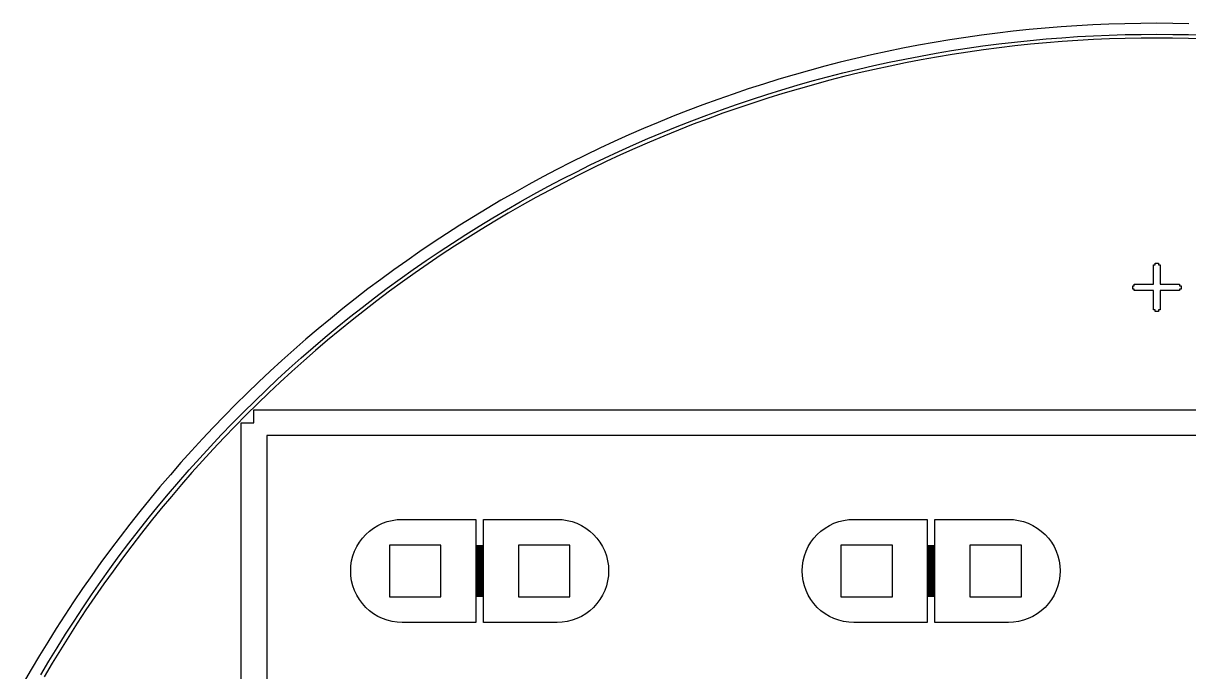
# Model space of a CAD drawing. Extents: x -16 to 83, y -18 to 83.
# Drawn here: x -11.69 to 33.48, y 57.59 to 82.75 of the extents above; entities that cross this region are included whole.
import ezdxf

# ---------------------------------------------------------------- set-up
doc = ezdxf.new("R2010")
doc.units = 0

msp = doc.modelspace()

# ---------------------------------------------------------------- linework, layer by layer
for p, q in [((29.7721, 82.6892), (29.1533, 82.655)), ((30.3912, 82.7158), (29.7721, 82.6892)), ((31.0107, 82.7348), (30.3912, 82.7158)), ((31.6303, 82.7462), (31.0107, 82.7348)), ((32.25, 82.75), (31.6303, 82.7462)), ((32.8697, 82.7462), (32.25, 82.75)), ((33.4893, 82.7348), (32.8697, 82.7462)), ((25.4537, 82.2906), (24.8401, 82.2034)), ((26.0683, 82.3702), (25.4537, 82.2906)), ((26.6838, 82.4423), (26.0683, 82.3702)), ((27.3001, 82.5068), (26.6838, 82.4423)), ((27.9172, 82.5638), (27.3001, 82.5068)), ((28.535, 82.6132), (27.9172, 82.5638)), ((29.1533, 82.655), (28.535, 82.6132)), ((28.5663, 82.1893), (29.1794, 82.2308)), ((29.1794, 82.2308), (29.7929, 82.2647)), ((29.7929, 82.2647), (30.4069, 82.2911)), ((30.4069, 82.2911), (31.0211, 82.3099)), ((31.0211, 82.3099), (31.6355, 82.3212)), ((31.6355, 82.3212), (32.25, 82.325)), ((32.25, 82.325), (32.8645, 82.3212)), ((32.8645, 82.3212), (33.4789, 82.3099)), ((33.4789, 82.3099), (34.0931, 82.2911)), ((22.3979, 81.7796), (21.7909, 81.655)), ((23.0065, 81.8968), (22.3979, 81.7796)), ((23.6164, 82.0065), (23.0065, 81.8968)), ((24.2277, 82.1087), (23.6164, 82.0065)), ((24.8401, 82.2034), (24.2277, 82.1087)), ((24.2952, 81.6891), (24.9025, 81.783)), ((24.9025, 81.783), (25.5109, 81.8694)), ((25.5109, 81.8694), (26.1203, 81.9484)), ((26.1387, 81.7995), (25.5311, 81.7208)), ((26.1203, 81.9484), (26.7306, 82.0199)), ((26.7472, 81.8708), (26.1387, 81.7995)), ((26.7306, 82.0199), (27.3418, 82.0839)), ((27.3565, 81.9346), (26.7472, 81.8708)), ((27.3418, 82.0839), (27.9537, 82.1404)), ((27.9666, 81.9909), (27.3565, 81.9346)), ((27.9537, 82.1404), (28.5663, 82.1893)), ((28.5773, 82.0397), (27.9666, 81.9909)), ((29.1886, 82.081), (28.5773, 82.0397)), ((29.8003, 82.1149), (29.1886, 82.081)), ((30.4124, 82.1412), (29.8003, 82.1149)), ((31.0248, 82.16), (30.4124, 82.1412)), ((31.6373, 82.1712), (31.0248, 82.16)), ((32.25, 82.175), (31.6373, 82.1712)), ((32.8627, 82.1712), (32.25, 82.175)), ((33.4752, 82.16), (32.8627, 82.1712)), ((34.0876, 82.1412), (33.4752, 82.16)), ((20.5816, 81.3835), (19.9795, 81.2366)), ((21.1854, 81.5229), (20.5816, 81.3835)), ((21.7909, 81.655), (21.1854, 81.5229)), ((21.8789, 81.2392), (22.4809, 81.3628)), ((22.4809, 81.3628), (23.0843, 81.479)), ((23.1117, 81.3315), (22.5101, 81.2157)), ((23.0843, 81.479), (23.6891, 81.5878)), ((23.7147, 81.44), (23.1117, 81.3315)), ((23.6891, 81.5878), (24.2952, 81.6891)), ((24.319, 81.541), (23.7147, 81.44)), ((24.9245, 81.6346), (24.319, 81.541)), ((25.5311, 81.7208), (24.9245, 81.6346)), ((18.781, 80.9207), (18.1848, 80.7517)), ((19.3793, 81.0823), (18.781, 80.9207)), ((19.9795, 81.2366), (19.3793, 81.0823)), ((20.0828, 80.8243), (20.6798, 80.97)), ((20.6798, 80.97), (21.2785, 81.1083)), ((21.3114, 80.9619), (20.7144, 80.824)), ((21.2785, 81.1083), (21.8789, 81.2392)), ((21.91, 81.0925), (21.3114, 80.9619)), ((22.5101, 81.2157), (21.91, 81.0925)), ((17.5906, 80.5755), (16.9987, 80.392)), ((18.1848, 80.7517), (17.5906, 80.5755)), ((18.3031, 80.3436), (18.8944, 80.5111)), ((18.8944, 80.5111), (19.4876, 80.6713)), ((19.5258, 80.5263), (18.9344, 80.3665)), ((19.4876, 80.6713), (20.0828, 80.8243)), ((20.1192, 80.6788), (19.5258, 80.5263)), ((20.7144, 80.824), (20.1192, 80.6788)), ((15.8218, 80.0032), (15.2371, 79.798)), ((16.4091, 80.2012), (15.8218, 80.0032)), ((16.9987, 80.392), (16.4091, 80.2012)), ((16.5424, 79.7976), (17.1271, 79.9868)), ((17.1271, 79.9868), (17.714, 80.1688)), ((17.7575, 80.0252), (17.1724, 79.8438)), ((17.714, 80.1688), (18.3031, 80.3436)), ((18.3449, 80.1995), (17.7575, 80.0252)), ((18.9344, 80.3665), (18.3449, 80.1995)), ((14.6549, 79.5856), (14.0753, 79.3661)), ((15.2371, 79.798), (14.6549, 79.5856)), ((15.3802, 79.3978), (15.9601, 79.6013)), ((15.9601, 79.6013), (16.5424, 79.7976)), ((16.5894, 79.6552), (16.0089, 79.4594)), ((17.1724, 79.8438), (16.5894, 79.6552)), ((13.4985, 79.1396), (12.9245, 78.9059)), ((14.0753, 79.3661), (13.4985, 79.1396)), ((14.2283, 78.9696), (14.8029, 79.1872)), ((14.8029, 79.1872), (15.3802, 79.3978)), ((15.4308, 79.2566), (14.8552, 79.0466)), ((16.0089, 79.4594), (15.4308, 79.2566)), ((12.3534, 78.6652), (11.7853, 78.4176)), ((12.9245, 78.9059), (12.3534, 78.6652)), ((13.0871, 78.5133), (13.6563, 78.7449)), ((13.712, 78.6057), (13.1445, 78.3747)), ((13.6563, 78.7449), (14.2283, 78.9696)), ((14.2822, 78.8297), (13.712, 78.6057)), ((14.8552, 79.0466), (14.2822, 78.8297)), ((11.2203, 78.163), (10.6585, 77.9015)), ((11.7853, 78.4176), (11.2203, 78.163)), ((11.9576, 78.0291), (12.5209, 78.2746)), ((12.5209, 78.2746), (13.0871, 78.5133)), ((13.1445, 78.3747), (12.58, 78.1367)), ((10.6585, 77.9015), (10.0999, 77.6331)), ((10.8402, 77.5173), (11.3973, 77.7766)), ((11.3973, 77.7766), (11.9576, 78.0291)), ((12.0183, 77.8919), (11.4598, 77.6402)), ((12.58, 78.1367), (12.0183, 77.8919)), ((9.54463, 77.3578), (8.9928, 77.0758)), ((10.0999, 77.6331), (9.54463, 77.3578)), ((9.73572, 76.9782), (10.2863, 77.2511)), ((10.2863, 77.2511), (10.8402, 77.5173)), ((10.9043, 77.3817), (10.3521, 77.1163)), ((11.4598, 77.6402), (10.9043, 77.3817)), ((8.9928, 77.0758), (8.44447, 76.787)), ((9.18854, 76.6985), (9.73572, 76.9782)), ((9.80316, 76.8442), (9.25761, 76.5654)), ((10.3521, 77.1163), (9.80316, 76.8442)), ((7.89972, 76.4915), (7.35864, 76.1894)), ((8.44447, 76.787), (7.89972, 76.4915)), ((8.10466, 76.1192), (8.64482, 76.4122)), ((8.64482, 76.4122), (9.18854, 76.6985)), ((9.25761, 76.5654), (8.71553, 76.2799)), ((7.35864, 76.1894), (6.82132, 75.8806)), ((7.56813, 75.8196), (8.10466, 76.1192)), ((8.17699, 75.9878), (7.64206, 75.6891)), ((8.71553, 76.2799), (8.17699, 75.9878)), ((6.28781, 75.5653), (5.75822, 75.2434)), ((6.82132, 75.8806), (6.28781, 75.5653)), ((6.50632, 75.2008), (7.03532, 75.5134)), ((7.03532, 75.5134), (7.56813, 75.8196)), ((7.64206, 75.6891), (7.11086, 75.3838)), ((5.75822, 75.2434), (5.23262, 74.9151)), ((5.98119, 74.8816), (6.50632, 75.2008)), ((6.58342, 75.0721), (6.05986, 74.7539)), ((7.11086, 75.3838), (6.58342, 75.0721)), ((4.71109, 74.5803), (4.19371, 74.2392)), ((5.23262, 74.9151), (4.71109, 74.5803)), ((4.94286, 74.2241), (5.46001, 74.556)), ((5.46001, 74.556), (5.98119, 74.8816)), ((6.05986, 74.7539), (5.54025, 74.4293)), ((4.19371, 74.2392), (3.68056, 73.8918)), ((4.42982, 73.8858), (4.94286, 74.2241)), ((5.02466, 74.0984), (4.51317, 73.7611)), ((5.54025, 74.4293), (5.02466, 74.0984)), ((3.68056, 73.8918), (3.17169, 73.538)), ((3.92099, 73.5413), (4.42982, 73.8858)), ((4.51317, 73.7611), (4.00584, 73.4176)), ((3.17169, 73.538), (2.66722, 73.1781)), ((2.91618, 72.8336), (3.41641, 73.1906)), ((3.41641, 73.1906), (3.92099, 73.5413)), ((4.00584, 73.4176), (3.50278, 73.0679)), ((32.125, 72.625), (32.125, 73.375)), ((32.125, 73.375), (32.1875, 73.375)), ((32.1875, 73.375), (32.1875, 73.4375)), ((32.1875, 73.4375), (32.3125, 73.4375)), ((32.3125, 73.4375), (32.3125, 73.375)), ((32.3125, 73.375), (32.375, 73.375)), ((32.375, 73.375), (32.375, 72.625)), ((2.16719, 72.812), (1.67169, 72.4398)), ((2.66722, 73.1781), (2.16719, 72.812)), ((2.42036, 72.4706), (2.91618, 72.8336)), ((3.50278, 73.0679), (3.00404, 72.7121)), ((1.67169, 72.4398), (1.18082, 72.0615)), ((1.92905, 72.1015), (2.42036, 72.4706)), ((2.50972, 72.3501), (2.01987, 71.9821)), ((3.00404, 72.7121), (2.50972, 72.3501)), ((31.3125, 72.4375), (31.3125, 72.5625)), ((31.3125, 72.5625), (31.375, 72.5625)), ((31.375, 72.4375), (31.3125, 72.4375)), ((31.375, 72.5625), (31.375, 72.625)), ((31.375, 72.625), (32.125, 72.625)), ((31.375, 72.375), (31.375, 72.4375)), ((32.125, 72.375), (31.375, 72.375)), ((32.125, 71.625), (32.125, 72.375)), ((32.375, 72.625), (33.125, 72.625)), ((33.125, 72.375), (32.375, 72.375)), ((32.375, 72.375), (32.375, 71.625)), ((33.125, 72.625), (33.125, 72.5625)), ((33.125, 72.5625), (33.1875, 72.5625)), ((33.1875, 72.4375), (33.125, 72.4375)), ((33.125, 72.4375), (33.125, 72.375)), ((33.1875, 72.5625), (33.1875, 72.4375)), ((1.18082, 72.0615), (0.69459, 71.6772)), ((1.44229, 71.7264), (1.92905, 72.1015)), ((2.01987, 71.9821), (1.53458, 71.6082)), ((0.69459, 71.6772), (0.21315, 71.287)), ((0.96018, 71.3454), (1.44229, 71.7264)), ((1.53458, 71.6082), (1.05389, 71.2283)), ((32.1875, 71.625), (32.125, 71.625)), ((32.1875, 71.5625), (32.1875, 71.625)), ((32.3125, 71.5625), (32.1875, 71.5625)), ((32.375, 71.625), (32.3125, 71.625)), ((32.3125, 71.625), (32.3125, 71.5625)), ((0.21315, 71.287), (-0.26349, 70.8909)), ((0.01015, 70.5658), (0.48276, 70.9585)), ((0.48276, 70.9585), (0.96018, 71.3454)), ((1.05389, 71.2283), (0.57793, 70.8425)), ((-0.73523, 70.489), (-1.202, 70.0814)), ((-0.26349, 70.8909), (-0.73523, 70.489)), ((-0.45763, 70.1672), (0.01015, 70.5658)), ((0.57793, 70.8425), (0.10672, 70.451)), ((-1.202, 70.0814), (-1.66373, 69.668)), ((-0.92047, 69.763), (-0.45763, 70.1672)), ((-0.35965, 70.0536), (-0.82111, 69.6506)), ((0.10672, 70.451), (-0.35965, 70.0536)), ((-1.66373, 69.668), (-2.12035, 69.249)), ((-1.37831, 69.3531), (-0.92047, 69.763)), ((-0.82111, 69.6506), (-1.27757, 69.242)), ((-2.12035, 69.249), (-2.57179, 68.8245)), ((-1.83109, 68.9377), (-1.37831, 69.3531)), ((-1.27757, 69.242), (-1.729, 68.8278)), ((-2.57179, 68.8245), (-3.01799, 68.3944)), ((-2.27873, 68.5167), (-1.83109, 68.9377)), ((-1.729, 68.8278), (-2.17531, 68.408)), ((-3.01799, 68.3944), (-3.45889, 67.9589)), ((-2.72119, 68.0902), (-2.27873, 68.5167)), ((-2.17531, 68.408), (-2.61642, 67.9828)), ((-3.45889, 67.9589), (-3.89439, 67.518)), ((-3.15837, 67.6584), (-2.72119, 68.0902)), ((-2.61642, 67.9828), (-3.05231, 67.5523)), ((-3.89439, 67.518), (-4.32448, 67.0718)), ((-3.59021, 67.2212), (-3.15837, 67.6584)), ((-3.05231, 67.5523), (-3.48285, 67.1164)), ((-2.75, 67.25), (-2.75, 67.75)), ((-2.75, 67.75), (67.25, 67.75)), ((-4.32448, 67.0718), (-4.74904, 66.6203)), ((-4.01666, 66.7787), (-3.59021, 67.2212)), ((-3.48285, 67.1164), (-3.90804, 66.6753)), ((-3.25, -2.75), (-3.25, 67.25)), ((-3.25, 67.25), (-2.75, 67.25)), ((-4.74904, 66.6203), (-5.16803, 66.1637)), ((-4.43765, 66.3311), (-4.01666, 66.7787)), ((-3.90804, 66.6753), (-4.32776, 66.229)), ((66.75, 66.75), (-2.25, 66.75)), ((-2.25, 66.75), (-2.25, -2.25)), ((-5.16803, 66.1637), (-5.58138, 65.702)), ((-4.85312, 65.8783), (-4.43765, 66.3311)), ((-4.32776, 66.229), (-4.74197, 65.7776)), ((-5.58138, 65.702), (-5.98904, 65.2352)), ((-5.263, 65.4205), (-4.85312, 65.8783)), ((-4.74197, 65.7776), (-5.15063, 65.3211)), ((-5.98904, 65.2352), (-6.39095, 64.7635)), ((-5.66722, 64.9576), (-5.263, 65.4205)), ((-5.15063, 65.3211), (-5.55365, 64.8596)), ((-6.39095, 64.7635), (-6.78702, 64.2868)), ((-6.06575, 64.4899), (-5.66722, 64.9576)), ((-5.55365, 64.8596), (-5.95097, 64.3933)), ((-6.78702, 64.2868), (-7.17723, 63.8054)), ((-6.4585, 64.0172), (-6.06575, 64.4899)), ((-5.95097, 64.3933), (-6.34254, 63.9221)), ((-7.17723, 63.8054), (-7.56149, 63.3192)), ((-6.84541, 63.5398), (-6.4585, 64.0172)), ((-6.34254, 63.9221), (-6.7283, 63.4461)), ((-7.56149, 63.3192), (-7.93976, 62.8283)), ((-7.22644, 63.0577), (-6.84541, 63.5398)), ((-6.7283, 63.4461), (-7.10818, 62.9654)), ((1.88887, 63.1629), (2.05722, 63.2638)), ((2.05722, 63.2638), (2.23463, 63.3477)), ((2.23463, 63.3477), (2.41943, 63.4139)), ((2.41943, 63.4139), (2.60983, 63.4616)), ((2.60983, 63.4616), (2.80397, 63.4904)), ((2.80397, 63.4904), (3, 63.5)), ((3, 63.5), (5.85001, 63.5)), ((5.85001, 63.5), (5.85001, 62.485)), ((6.14999, 62.485), (6.14999, 63.5)), ((6.14999, 63.5), (9, 63.5)), ((9, 63.5), (9.19603, 63.4904)), ((9.19603, 63.4904), (9.39017, 63.4616)), ((9.39017, 63.4616), (9.58057, 63.4139)), ((9.58057, 63.4139), (9.76537, 63.3477)), ((9.76537, 63.3477), (9.94278, 63.2638)), ((9.94278, 63.2638), (10.1111, 63.1629)), ((19.3889, 63.1629), (19.5572, 63.2638)), ((19.5572, 63.2638), (19.7346, 63.3477)), ((19.7346, 63.3477), (19.9194, 63.4139)), ((19.9194, 63.4139), (20.1098, 63.4616)), ((20.1098, 63.4616), (20.304, 63.4904)), ((20.304, 63.4904), (20.5, 63.5)), ((20.5, 63.5), (23.35, 63.5)), ((23.35, 63.5), (23.35, 62.485)), ((23.65, 62.485), (23.65, 63.5)), ((23.65, 63.5), (26.5, 63.5)), ((26.5, 63.5), (26.696, 63.4904)), ((26.696, 63.4904), (26.8902, 63.4616)), ((26.8902, 63.4616), (27.0806, 63.4139)), ((27.0806, 63.4139), (27.2654, 63.3477)), ((27.2654, 63.3477), (27.4428, 63.2638)), ((27.4428, 63.2638), (27.6111, 63.1629)), ((-7.93976, 62.8283), (-8.31198, 62.3328)), ((-7.60153, 62.571), (-7.22644, 63.0577)), ((-7.10818, 62.9654), (-7.48215, 62.4801)), ((1.45398, 62.7688), (1.5858, 62.9142)), ((1.5858, 62.9142), (1.73122, 63.046)), ((1.73122, 63.046), (1.88887, 63.1629)), ((10.1111, 63.1629), (10.2688, 63.046)), ((10.2688, 63.046), (10.4142, 62.9142)), ((10.4142, 62.9142), (10.546, 62.7688)), ((18.954, 62.7688), (19.0858, 62.9142)), ((19.0858, 62.9142), (19.2312, 63.046)), ((19.2312, 63.046), (19.3889, 63.1629)), ((27.6111, 63.1629), (27.7688, 63.046)), ((27.7688, 63.046), (27.9142, 62.9142)), ((27.9142, 62.9142), (28.046, 62.7688)), ((-7.97061, 62.0796), (-7.60153, 62.571)), ((-7.48215, 62.4801), (-7.85013, 61.9903)), ((1.15225, 62.2654), (1.23616, 62.4428)), ((1.23616, 62.4428), (1.33707, 62.6111)), ((1.33707, 62.6111), (1.45398, 62.7688)), ((4.5, 62.5), (2.5, 62.5)), ((2.5, 62.5), (2.5, 60.5)), ((4.5, 60.5), (4.5, 62.5)), ((5.85001, 62.485), (6.14999, 62.485)), ((6.14999, 62.475), (5.85001, 62.475)), ((5.85001, 62.475), (5.85001, 62.445)), ((5.85001, 62.445), (6.14999, 62.445)), ((6.14999, 62.435), (5.85001, 62.435)), ((5.85001, 62.435), (5.85001, 62.405)), ((5.85001, 62.405), (6.14999, 62.405)), ((6.14999, 62.395), (5.85001, 62.395)), ((5.85001, 62.395), (5.85001, 62.365)), ((5.85001, 62.365), (6.14999, 62.365)), ((6.14999, 62.355), (5.85001, 62.355)), ((5.85001, 62.355), (5.85001, 62.325)), ((6.14999, 62.445), (6.14999, 62.475)), ((6.14999, 62.405), (6.14999, 62.435)), ((6.14999, 62.365), (6.14999, 62.395)), ((6.14999, 62.325), (6.14999, 62.355)), ((9.5, 62.5), (7.5, 62.5)), ((7.5, 62.5), (7.5, 60.5)), ((9.5, 60.5), (9.5, 62.5)), ((10.546, 62.7688), (10.6629, 62.6111)), ((10.6629, 62.6111), (10.7638, 62.4428)), ((10.7638, 62.4428), (10.8477, 62.2654)), ((18.6523, 62.2654), (18.7362, 62.4428)), ((18.7362, 62.4428), (18.8371, 62.6111)), ((18.8371, 62.6111), (18.954, 62.7688)), ((22, 62.5), (20, 62.5)), ((20, 62.5), (20, 60.5)), ((22, 60.5), (22, 62.5)), ((23.35, 62.485), (23.65, 62.485)), ((23.65, 62.475), (23.35, 62.475)), ((23.35, 62.475), (23.35, 62.445)), ((23.35, 62.445), (23.65, 62.445)), ((23.65, 62.435), (23.35, 62.435)), ((23.35, 62.435), (23.35, 62.405)), ((23.35, 62.405), (23.65, 62.405)), ((23.65, 62.395), (23.35, 62.395)), ((23.35, 62.395), (23.35, 62.365)), ((23.35, 62.365), (23.65, 62.365)), ((23.65, 62.355), (23.35, 62.355)), ((23.35, 62.355), (23.35, 62.325)), ((23.65, 62.445), (23.65, 62.475)), ((23.65, 62.405), (23.65, 62.435)), ((23.65, 62.365), (23.65, 62.395)), ((23.65, 62.325), (23.65, 62.355)), ((27, 62.5), (25, 62.5)), ((25, 62.5), (25, 60.5)), ((27, 60.5), (27, 62.5)), ((28.046, 62.7688), (28.1629, 62.6111)), ((28.1629, 62.6111), (28.2638, 62.4428)), ((28.2638, 62.4428), (28.3477, 62.2654)), ((-8.31198, 62.3328), (-8.67809, 61.8328)), ((-8.33363, 61.5838), (-7.97061, 62.0796)), ((-7.85013, 61.9903), (-8.21207, 61.496)), ((1.00964, 61.696), (1.03844, 61.8902)), ((1.03844, 61.8902), (1.08612, 62.0806)), ((1.08612, 62.0806), (1.15225, 62.2654)), ((5.85001, 62.325), (6.14999, 62.325)), ((6.14999, 62.315), (5.85001, 62.315)), ((5.85001, 62.315), (5.85001, 62.285)), ((5.85001, 62.285), (6.14999, 62.285)), ((6.14999, 62.275), (5.85001, 62.275)), ((5.85001, 62.275), (5.85001, 62.245)), ((5.85001, 62.245), (6.14999, 62.245)), ((6.14999, 62.235), (5.85001, 62.235)), ((5.85001, 62.235), (5.85001, 62.205)), ((5.85001, 62.205), (6.14999, 62.205)), ((6.14999, 62.195), (5.85001, 62.195)), ((5.85001, 62.195), (5.85001, 62.165)), ((5.85001, 62.165), (6.14999, 62.165)), ((6.14999, 62.155), (5.85001, 62.155)), ((5.85001, 62.155), (5.85001, 62.125)), ((5.85001, 62.125), (6.14999, 62.125)), ((6.14999, 62.115), (5.85001, 62.115)), ((5.85001, 62.115), (5.85001, 62.085)), ((5.85001, 62.085), (6.14999, 62.085)), ((6.14999, 62.075), (5.85001, 62.075)), ((5.85001, 62.075), (5.85001, 62.045)), ((5.85001, 62.045), (6.14999, 62.045)), ((6.14999, 62.035), (5.85001, 62.035)), ((5.85001, 62.035), (5.85001, 62.005)), ((5.85001, 62.005), (6.14999, 62.005)), ((6.14999, 61.995), (5.85001, 61.995)), ((5.85001, 61.995), (5.85001, 61.965)), ((5.85001, 61.965), (6.14999, 61.965)), ((6.14999, 61.955), (5.85001, 61.955)), ((5.85001, 61.955), (5.85001, 61.925)), ((5.85001, 61.925), (6.14999, 61.925)), ((6.14999, 61.915), (5.85001, 61.915)), ((5.85001, 61.915), (5.85001, 61.885)), ((6.14999, 62.285), (6.14999, 62.315)), ((6.14999, 62.245), (6.14999, 62.275)), ((6.14999, 62.205), (6.14999, 62.235)), ((6.14999, 62.165), (6.14999, 62.195)), ((6.14999, 62.125), (6.14999, 62.155)), ((6.14999, 62.085), (6.14999, 62.115)), ((6.14999, 62.045), (6.14999, 62.075)), ((6.14999, 62.005), (6.14999, 62.035)), ((6.14999, 61.965), (6.14999, 61.995)), ((6.14999, 61.925), (6.14999, 61.955)), ((6.14999, 61.885), (6.14999, 61.915)), ((10.8477, 62.2654), (10.9139, 62.0806)), ((10.9139, 62.0806), (10.9616, 61.8902)), ((10.9616, 61.8902), (10.9904, 61.696)), ((18.5096, 61.696), (18.5384, 61.8902)), ((18.5384, 61.8902), (18.5861, 62.0806)), ((18.5861, 62.0806), (18.6523, 62.2654)), ((23.35, 62.325), (23.65, 62.325)), ((23.65, 62.315), (23.35, 62.315)), ((23.35, 62.315), (23.35, 62.285)), ((23.35, 62.285), (23.65, 62.285)), ((23.65, 62.275), (23.35, 62.275)), ((23.35, 62.275), (23.35, 62.245)), ((23.35, 62.245), (23.65, 62.245)), ((23.65, 62.235), (23.35, 62.235)), ((23.35, 62.235), (23.35, 62.205)), ((23.35, 62.205), (23.65, 62.205)), ((23.65, 62.195), (23.35, 62.195)), ((23.35, 62.195), (23.35, 62.165)), ((23.35, 62.165), (23.65, 62.165)), ((23.65, 62.155), (23.35, 62.155)), ((23.35, 62.155), (23.35, 62.125)), ((23.35, 62.125), (23.65, 62.125)), ((23.65, 62.115), (23.35, 62.115)), ((23.35, 62.115), (23.35, 62.085)), ((23.35, 62.085), (23.65, 62.085)), ((23.65, 62.075), (23.35, 62.075)), ((23.35, 62.075), (23.35, 62.045)), ((23.35, 62.045), (23.65, 62.045)), ((23.65, 62.035), (23.35, 62.035)), ((23.35, 62.035), (23.35, 62.005)), ((23.35, 62.005), (23.65, 62.005)), ((23.65, 61.995), (23.35, 61.995)), ((23.35, 61.995), (23.35, 61.965)), ((23.35, 61.965), (23.65, 61.965)), ((23.65, 61.955), (23.35, 61.955)), ((23.35, 61.955), (23.35, 61.925)), ((23.35, 61.925), (23.65, 61.925)), ((23.65, 61.915), (23.35, 61.915)), ((23.35, 61.915), (23.35, 61.885)), ((23.65, 62.285), (23.65, 62.315)), ((23.65, 62.245), (23.65, 62.275)), ((23.65, 62.205), (23.65, 62.235)), ((23.65, 62.165), (23.65, 62.195)), ((23.65, 62.125), (23.65, 62.155)), ((23.65, 62.085), (23.65, 62.115)), ((23.65, 62.045), (23.65, 62.075)), ((23.65, 62.005), (23.65, 62.035)), ((23.65, 61.965), (23.65, 61.995)), ((23.65, 61.925), (23.65, 61.955)), ((23.65, 61.885), (23.65, 61.915)), ((28.3477, 62.2654), (28.4139, 62.0806)), ((28.4139, 62.0806), (28.4616, 61.8902)), ((28.4616, 61.8902), (28.4904, 61.696)), ((-8.67809, 61.8328), (-9.03802, 61.3283)), ((-8.69055, 61.0836), (-8.33363, 61.5838)), ((-8.21207, 61.496), (-8.56792, 60.9972)), ((1, 61.5), (1.00964, 61.696)), ((1.00964, 61.304), (1, 61.5)), ((5.85001, 61.885), (6.14999, 61.885)), ((6.14999, 61.875), (5.85001, 61.875)), ((5.85001, 61.875), (5.85001, 61.845)), ((5.85001, 61.845), (6.14999, 61.845)), ((6.14999, 61.835), (5.85001, 61.835)), ((5.85001, 61.835), (5.85001, 61.805)), ((5.85001, 61.805), (6.14999, 61.805)), ((6.14999, 61.795), (5.85001, 61.795)), ((5.85001, 61.795), (5.85001, 61.765)), ((5.85001, 61.765), (6.14999, 61.765)), ((6.14999, 61.755), (5.85001, 61.755)), ((5.85001, 61.755), (5.85001, 61.725)), ((5.85001, 61.725), (6.14999, 61.725)), ((6.14999, 61.715), (5.85001, 61.715)), ((5.85001, 61.715), (5.85001, 61.685)), ((5.85001, 61.685), (6.14999, 61.685)), ((6.14999, 61.675), (5.85001, 61.675)), ((5.85001, 61.675), (5.85001, 61.645)), ((5.85001, 61.645), (6.14999, 61.645)), ((6.14999, 61.635), (5.85001, 61.635)), ((5.85001, 61.635), (5.85001, 61.605)), ((5.85001, 61.605), (6.14999, 61.605)), ((6.14999, 61.595), (5.85001, 61.595)), ((5.85001, 61.595), (5.85001, 61.565)), ((5.85001, 61.565), (6.14999, 61.565)), ((6.14999, 61.555), (5.85001, 61.555)), ((5.85001, 61.555), (5.85001, 61.525)), ((5.85001, 61.525), (6.14999, 61.525)), ((6.14999, 61.515), (5.85001, 61.515)), ((5.85001, 61.515), (5.85001, 61.485)), ((5.85001, 61.485), (6.14999, 61.485)), ((6.14999, 61.475), (5.85001, 61.475)), ((5.85001, 61.475), (5.85001, 61.445)), ((5.85001, 61.445), (6.14999, 61.445)), ((6.14999, 61.845), (6.14999, 61.875)), ((6.14999, 61.805), (6.14999, 61.835)), ((6.14999, 61.765), (6.14999, 61.795)), ((6.14999, 61.725), (6.14999, 61.755)), ((6.14999, 61.685), (6.14999, 61.715)), ((6.14999, 61.645), (6.14999, 61.675)), ((6.14999, 61.605), (6.14999, 61.635)), ((6.14999, 61.565), (6.14999, 61.595)), ((6.14999, 61.525), (6.14999, 61.555)), ((6.14999, 61.485), (6.14999, 61.515)), ((6.14999, 61.445), (6.14999, 61.475)), ((10.9904, 61.696), (11, 61.5)), ((11, 61.5), (10.9904, 61.304)), ((18.5, 61.5), (18.5096, 61.696)), ((18.5096, 61.304), (18.5, 61.5)), ((23.35, 61.885), (23.65, 61.885)), ((23.65, 61.875), (23.35, 61.875)), ((23.35, 61.875), (23.35, 61.845)), ((23.35, 61.845), (23.65, 61.845)), ((23.65, 61.835), (23.35, 61.835)), ((23.35, 61.835), (23.35, 61.805)), ((23.35, 61.805), (23.65, 61.805)), ((23.65, 61.795), (23.35, 61.795)), ((23.35, 61.795), (23.35, 61.765)), ((23.35, 61.765), (23.65, 61.765)), ((23.65, 61.755), (23.35, 61.755)), ((23.35, 61.755), (23.35, 61.725)), ((23.35, 61.725), (23.65, 61.725)), ((23.65, 61.715), (23.35, 61.715)), ((23.35, 61.715), (23.35, 61.685)), ((23.35, 61.685), (23.65, 61.685)), ((23.65, 61.675), (23.35, 61.675)), ((23.35, 61.675), (23.35, 61.645)), ((23.35, 61.645), (23.65, 61.645)), ((23.65, 61.635), (23.35, 61.635)), ((23.35, 61.635), (23.35, 61.605)), ((23.35, 61.605), (23.65, 61.605)), ((23.65, 61.595), (23.35, 61.595)), ((23.35, 61.595), (23.35, 61.565)), ((23.35, 61.565), (23.65, 61.565)), ((23.65, 61.555), (23.35, 61.555)), ((23.35, 61.555), (23.35, 61.525)), ((23.35, 61.525), (23.65, 61.525)), ((23.65, 61.515), (23.35, 61.515)), ((23.35, 61.515), (23.35, 61.485)), ((23.35, 61.485), (23.65, 61.485)), ((23.65, 61.475), (23.35, 61.475)), ((23.35, 61.475), (23.35, 61.445)), ((23.35, 61.445), (23.65, 61.445)), ((23.65, 61.845), (23.65, 61.875)), ((23.65, 61.805), (23.65, 61.835)), ((23.65, 61.765), (23.65, 61.795)), ((23.65, 61.725), (23.65, 61.755)), ((23.65, 61.685), (23.65, 61.715)), ((23.65, 61.645), (23.65, 61.675)), ((23.65, 61.605), (23.65, 61.635)), ((23.65, 61.565), (23.65, 61.595)), ((23.65, 61.525), (23.65, 61.555)), ((23.65, 61.485), (23.65, 61.515)), ((23.65, 61.445), (23.65, 61.475)), ((28.4904, 61.696), (28.5, 61.5)), ((28.5, 61.5), (28.4904, 61.304)), ((-9.03802, 61.3283), (-9.39175, 60.8194)), ((-9.04131, 60.579), (-8.69055, 61.0836)), ((-8.56792, 60.9972), (-8.91762, 60.4942)), ((1.03844, 61.1098), (1.00964, 61.304)), ((1.08612, 60.9194), (1.03844, 61.1098)), ((6.14999, 61.435), (5.85001, 61.435)), ((5.85001, 61.435), (5.85001, 61.405)), ((5.85001, 61.405), (6.14999, 61.405)), ((6.14999, 61.395), (5.85001, 61.395)), ((5.85001, 61.395), (5.85001, 61.365)), ((5.85001, 61.365), (6.14999, 61.365)), ((6.14999, 61.355), (5.85001, 61.355)), ((5.85001, 61.355), (5.85001, 61.325)), ((5.85001, 61.325), (6.14999, 61.325)), ((6.14999, 61.315), (5.85001, 61.315)), ((5.85001, 61.315), (5.85001, 61.285)), ((5.85001, 61.285), (6.14999, 61.285)), ((6.14999, 61.275), (5.85001, 61.275)), ((5.85001, 61.275), (5.85001, 61.245)), ((5.85001, 61.245), (6.14999, 61.245)), ((6.14999, 61.235), (5.85001, 61.235)), ((5.85001, 61.235), (5.85001, 61.205)), ((5.85001, 61.205), (6.14999, 61.205)), ((6.14999, 61.195), (5.85001, 61.195)), ((5.85001, 61.195), (5.85001, 61.165)), ((5.85001, 61.165), (6.14999, 61.165)), ((6.14999, 61.155), (5.85001, 61.155)), ((5.85001, 61.155), (5.85001, 61.125)), ((5.85001, 61.125), (6.14999, 61.125)), ((6.14999, 61.115), (5.85001, 61.115)), ((5.85001, 61.115), (5.85001, 61.085)), ((5.85001, 61.085), (6.14999, 61.085)), ((6.14999, 61.075), (5.85001, 61.075)), ((5.85001, 61.075), (5.85001, 61.045)), ((5.85001, 61.045), (6.14999, 61.045)), ((6.14999, 61.035), (5.85001, 61.035)), ((5.85001, 61.035), (5.85001, 61.005)), ((5.85001, 61.005), (6.14999, 61.005)), ((6.14999, 60.995), (5.85001, 60.995)), ((5.85001, 60.995), (5.85001, 60.965)), ((6.14999, 61.405), (6.14999, 61.435)), ((6.14999, 61.365), (6.14999, 61.395)), ((6.14999, 61.325), (6.14999, 61.355)), ((6.14999, 61.285), (6.14999, 61.315)), ((6.14999, 61.245), (6.14999, 61.275)), ((6.14999, 61.205), (6.14999, 61.235)), ((6.14999, 61.165), (6.14999, 61.195)), ((6.14999, 61.125), (6.14999, 61.155)), ((6.14999, 61.085), (6.14999, 61.115)), ((6.14999, 61.045), (6.14999, 61.075)), ((6.14999, 61.005), (6.14999, 61.035)), ((6.14999, 60.965), (6.14999, 60.995)), ((10.9616, 61.1098), (10.9139, 60.9194)), ((10.9904, 61.304), (10.9616, 61.1098)), ((18.5384, 61.1098), (18.5096, 61.304)), ((18.5861, 60.9194), (18.5384, 61.1098)), ((23.65, 61.435), (23.35, 61.435)), ((23.35, 61.435), (23.35, 61.405)), ((23.35, 61.405), (23.65, 61.405)), ((23.65, 61.395), (23.35, 61.395)), ((23.35, 61.395), (23.35, 61.365)), ((23.35, 61.365), (23.65, 61.365)), ((23.65, 61.355), (23.35, 61.355)), ((23.35, 61.355), (23.35, 61.325)), ((23.35, 61.325), (23.65, 61.325)), ((23.65, 61.315), (23.35, 61.315)), ((23.35, 61.315), (23.35, 61.285)), ((23.35, 61.285), (23.65, 61.285)), ((23.65, 61.275), (23.35, 61.275)), ((23.35, 61.275), (23.35, 61.245)), ((23.35, 61.245), (23.65, 61.245)), ((23.65, 61.235), (23.35, 61.235)), ((23.35, 61.235), (23.35, 61.205)), ((23.35, 61.205), (23.65, 61.205)), ((23.65, 61.195), (23.35, 61.195)), ((23.35, 61.195), (23.35, 61.165)), ((23.35, 61.165), (23.65, 61.165)), ((23.65, 61.155), (23.35, 61.155)), ((23.35, 61.155), (23.35, 61.125)), ((23.35, 61.125), (23.65, 61.125)), ((23.65, 61.115), (23.35, 61.115)), ((23.35, 61.115), (23.35, 61.085)), ((23.35, 61.085), (23.65, 61.085)), ((23.65, 61.075), (23.35, 61.075)), ((23.35, 61.075), (23.35, 61.045)), ((23.35, 61.045), (23.65, 61.045)), ((23.65, 61.035), (23.35, 61.035)), ((23.35, 61.035), (23.35, 61.005)), ((23.35, 61.005), (23.65, 61.005)), ((23.65, 60.995), (23.35, 60.995)), ((23.35, 60.995), (23.35, 60.965)), ((23.65, 61.405), (23.65, 61.435)), ((23.65, 61.365), (23.65, 61.395)), ((23.65, 61.325), (23.65, 61.355)), ((23.65, 61.285), (23.65, 61.315)), ((23.65, 61.245), (23.65, 61.275)), ((23.65, 61.205), (23.65, 61.235)), ((23.65, 61.165), (23.65, 61.195)), ((23.65, 61.125), (23.65, 61.155)), ((23.65, 61.085), (23.65, 61.115)), ((23.65, 61.045), (23.65, 61.075)), ((23.65, 61.005), (23.65, 61.035)), ((23.65, 60.965), (23.65, 60.995)), ((28.4616, 61.1098), (28.4139, 60.9194)), ((28.4904, 61.304), (28.4616, 61.1098)), ((-9.39175, 60.8194), (-9.73921, 60.3063)), ((-9.38583, 60.0702), (-9.04131, 60.579)), ((1.15225, 60.7346), (1.08612, 60.9194)), ((1.23616, 60.5572), (1.15225, 60.7346)), ((1.33707, 60.3889), (1.23616, 60.5572)), ((5.85001, 60.965), (6.14999, 60.965)), ((6.14999, 60.955), (5.85001, 60.955)), ((5.85001, 60.955), (5.85001, 60.925)), ((5.85001, 60.925), (6.14999, 60.925)), ((6.14999, 60.915), (5.85001, 60.915)), ((5.85001, 60.915), (5.85001, 60.885)), ((5.85001, 60.885), (6.14999, 60.885)), ((6.14999, 60.875), (5.85001, 60.875)), ((5.85001, 60.875), (5.85001, 60.845)), ((5.85001, 60.845), (6.14999, 60.845)), ((6.14999, 60.835), (5.85001, 60.835)), ((5.85001, 60.835), (5.85001, 60.805)), ((5.85001, 60.805), (6.14999, 60.805)), ((6.14999, 60.795), (5.85001, 60.795)), ((5.85001, 60.795), (5.85001, 60.765)), ((5.85001, 60.765), (6.14999, 60.765)), ((6.14999, 60.755), (5.85001, 60.755)), ((5.85001, 60.755), (5.85001, 60.725)), ((5.85001, 60.725), (6.14999, 60.725)), ((6.14999, 60.715), (5.85001, 60.715)), ((5.85001, 60.715), (5.85001, 60.685)), ((5.85001, 60.685), (6.14999, 60.685)), ((6.14999, 60.675), (5.85001, 60.675)), ((5.85001, 60.675), (5.85001, 60.645)), ((5.85001, 60.645), (6.14999, 60.645)), ((6.14999, 60.635), (5.85001, 60.635)), ((5.85001, 60.635), (5.85001, 60.605)), ((5.85001, 60.605), (6.14999, 60.605)), ((6.14999, 60.595), (5.85001, 60.595)), ((5.85001, 60.595), (5.85001, 60.565)), ((5.85001, 60.565), (6.14999, 60.565)), ((6.14999, 60.555), (5.85001, 60.555)), ((5.85001, 60.555), (5.85001, 60.525)), ((6.14999, 60.925), (6.14999, 60.955)), ((6.14999, 60.885), (6.14999, 60.915)), ((6.14999, 60.845), (6.14999, 60.875)), ((6.14999, 60.805), (6.14999, 60.835)), ((6.14999, 60.765), (6.14999, 60.795)), ((6.14999, 60.725), (6.14999, 60.755)), ((6.14999, 60.685), (6.14999, 60.715)), ((6.14999, 60.645), (6.14999, 60.675)), ((6.14999, 60.605), (6.14999, 60.635)), ((6.14999, 60.565), (6.14999, 60.595)), ((6.14999, 60.525), (6.14999, 60.555)), ((10.7638, 60.5572), (10.6629, 60.3889)), ((10.8477, 60.7346), (10.7638, 60.5572)), ((10.9139, 60.9194), (10.8477, 60.7346)), ((18.6523, 60.7346), (18.5861, 60.9194)), ((18.7362, 60.5572), (18.6523, 60.7346)), ((18.8371, 60.3889), (18.7362, 60.5572)), ((23.35, 60.965), (23.65, 60.965)), ((23.65, 60.955), (23.35, 60.955)), ((23.35, 60.955), (23.35, 60.925)), ((23.35, 60.925), (23.65, 60.925)), ((23.65, 60.915), (23.35, 60.915)), ((23.35, 60.915), (23.35, 60.885)), ((23.35, 60.885), (23.65, 60.885)), ((23.65, 60.875), (23.35, 60.875)), ((23.35, 60.875), (23.35, 60.845)), ((23.35, 60.845), (23.65, 60.845)), ((23.65, 60.835), (23.35, 60.835)), ((23.35, 60.835), (23.35, 60.805)), ((23.35, 60.805), (23.65, 60.805)), ((23.65, 60.795), (23.35, 60.795)), ((23.35, 60.795), (23.35, 60.765)), ((23.35, 60.765), (23.65, 60.765)), ((23.65, 60.755), (23.35, 60.755)), ((23.35, 60.755), (23.35, 60.725)), ((23.35, 60.725), (23.65, 60.725)), ((23.65, 60.715), (23.35, 60.715)), ((23.35, 60.715), (23.35, 60.685)), ((23.35, 60.685), (23.65, 60.685)), ((23.65, 60.675), (23.35, 60.675)), ((23.35, 60.675), (23.35, 60.645)), ((23.35, 60.645), (23.65, 60.645)), ((23.65, 60.635), (23.35, 60.635)), ((23.35, 60.635), (23.35, 60.605)), ((23.35, 60.605), (23.65, 60.605)), ((23.65, 60.595), (23.35, 60.595)), ((23.35, 60.595), (23.35, 60.565)), ((23.35, 60.565), (23.65, 60.565)), ((23.65, 60.555), (23.35, 60.555)), ((23.35, 60.555), (23.35, 60.525)), ((23.65, 60.925), (23.65, 60.955)), ((23.65, 60.885), (23.65, 60.915)), ((23.65, 60.845), (23.65, 60.875)), ((23.65, 60.805), (23.65, 60.835)), ((23.65, 60.765), (23.65, 60.795)), ((23.65, 60.725), (23.65, 60.755)), ((23.65, 60.685), (23.65, 60.715)), ((23.65, 60.645), (23.65, 60.675)), ((23.65, 60.605), (23.65, 60.635)), ((23.65, 60.565), (23.65, 60.595)), ((23.65, 60.525), (23.65, 60.555)), ((28.2638, 60.5572), (28.1629, 60.3889)), ((28.3477, 60.7346), (28.2638, 60.5572)), ((28.4139, 60.9194), (28.3477, 60.7346)), ((-9.73921, 60.3063), (-10.0803, 59.7889)), ((-8.91762, 60.4942), (-9.26111, 59.9868)), ((1.45398, 60.2312), (1.33707, 60.3889)), ((1.5858, 60.0858), (1.45398, 60.2312)), ((1.73122, 59.954), (1.5858, 60.0858)), ((2.5, 60.5), (4.5, 60.5)), ((5.85001, 60.525), (6.14999, 60.525)), ((6.14999, 60.515), (5.85001, 60.515)), ((5.85001, 60.515), (5.85001, 59.5)), ((6.14999, 59.5), (6.14999, 60.515)), ((7.5, 60.5), (9.5, 60.5)), ((10.4142, 60.0858), (10.2688, 59.954)), ((10.546, 60.2312), (10.4142, 60.0858)), ((10.6629, 60.3889), (10.546, 60.2312)), ((18.954, 60.2312), (18.8371, 60.3889)), ((19.0858, 60.0858), (18.954, 60.2312)), ((19.2312, 59.954), (19.0858, 60.0858)), ((20, 60.5), (22, 60.5)), ((23.35, 60.525), (23.65, 60.525)), ((23.65, 60.515), (23.35, 60.515)), ((23.35, 60.515), (23.35, 59.5)), ((23.65, 59.5), (23.65, 60.515)), ((25, 60.5), (27, 60.5)), ((27.9142, 60.0858), (27.7688, 59.954)), ((28.046, 60.2312), (27.9142, 60.0858)), ((28.1629, 60.3889), (28.046, 60.2312)), ((-10.0803, 59.7889), (-10.4151, 59.2674)), ((-9.72409, 59.5571), (-9.38583, 60.0702)), ((-9.26111, 59.9868), (-9.59836, 59.4753)), ((1.88887, 59.8371), (1.73122, 59.954)), ((2.05722, 59.7362), (1.88887, 59.8371)), ((2.23463, 59.6523), (2.05722, 59.7362)), ((2.41943, 59.5861), (2.23463, 59.6523)), ((9.76537, 59.6523), (9.58057, 59.5861)), ((9.94278, 59.7362), (9.76537, 59.6523)), ((10.1111, 59.8371), (9.94278, 59.7362)), ((10.2688, 59.954), (10.1111, 59.8371)), ((19.3889, 59.8371), (19.2312, 59.954)), ((19.5572, 59.7362), (19.3889, 59.8371)), ((19.7346, 59.6523), (19.5572, 59.7362)), ((19.9194, 59.5861), (19.7346, 59.6523)), ((27.2654, 59.6523), (27.0806, 59.5861)), ((27.4428, 59.7362), (27.2654, 59.6523)), ((27.6111, 59.8371), (27.4428, 59.7362)), ((27.7688, 59.954), (27.6111, 59.8371)), ((-10.4151, 59.2674), (-10.7434, 58.7418)), ((-10.056, 59.04), (-9.72409, 59.5571)), ((-9.59836, 59.4753), (-9.92931, 58.9597)), ((2.60983, 59.5384), (2.41943, 59.5861)), ((2.80397, 59.5096), (2.60983, 59.5384)), ((3, 59.5), (2.80397, 59.5096)), ((5.85001, 59.5), (3, 59.5)), ((9, 59.5), (6.14999, 59.5)), ((9.19603, 59.5096), (9, 59.5)), ((9.39017, 59.5384), (9.19603, 59.5096)), ((9.58057, 59.5861), (9.39017, 59.5384)), ((20.1098, 59.5384), (19.9194, 59.5861)), ((20.304, 59.5096), (20.1098, 59.5384)), ((20.5, 59.5), (20.304, 59.5096)), ((23.35, 59.5), (20.5, 59.5)), ((26.5, 59.5), (23.65, 59.5)), ((26.696, 59.5096), (26.5, 59.5)), ((26.8902, 59.5384), (26.696, 59.5096)), ((27.0806, 59.5861), (26.8902, 59.5384)), ((-10.7434, 58.7418), (-11.0653, 58.2122)), ((-10.3816, 58.5188), (-10.056, 59.04)), ((-9.92931, 58.9597), (-10.2539, 58.4401)), ((-10.7008, 57.9937), (-10.3816, 58.5188)), ((-10.2539, 58.4401), (-10.5721, 57.9166)), ((-11.0653, 58.2122), (-11.3806, 57.6787)), ((-11.0134, 57.4647), (-10.7008, 57.9937)), ((-10.5721, 57.9166), (-10.8838, 57.3891)), ((-11.3806, 57.6787), (-11.6894, 57.1414))]:
    msp.add_line(p, q)

doc.saveas('drawing.dxf')
